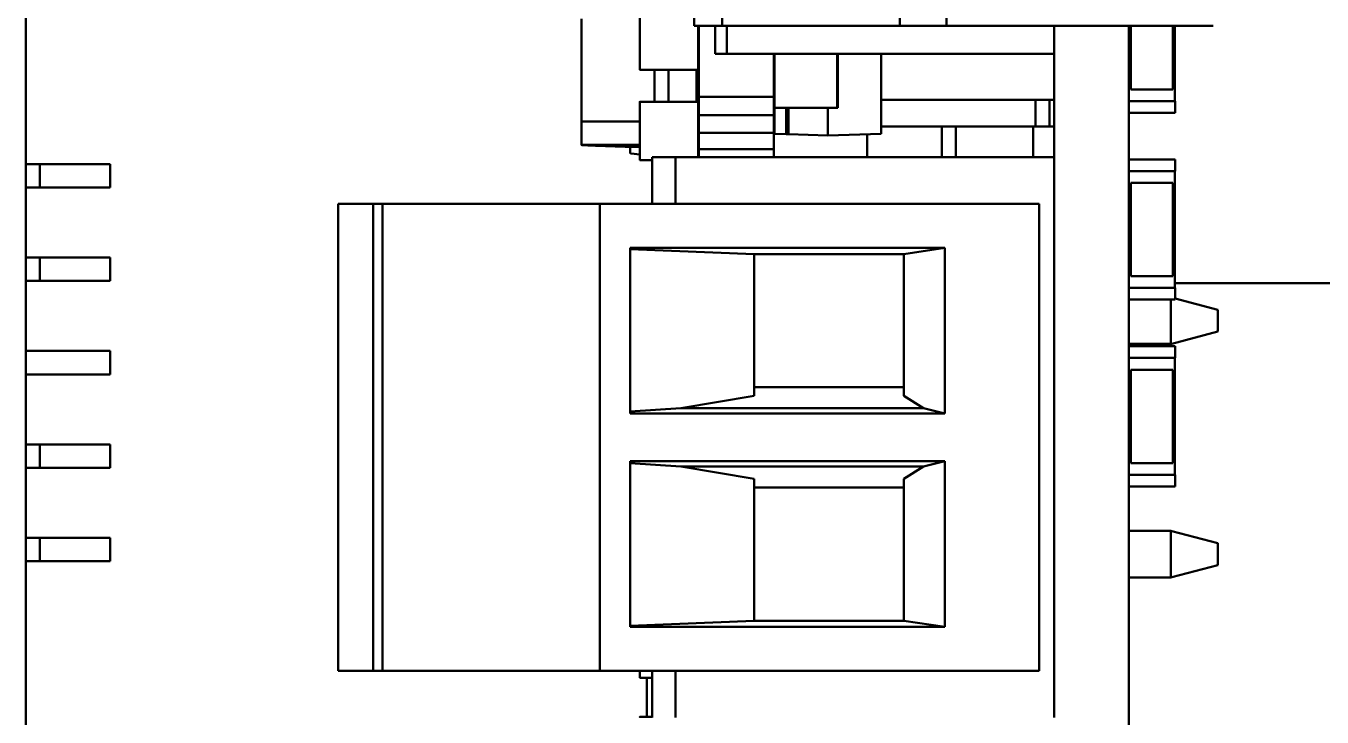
# Model space of a CAD drawing. Header units: millimetres. Extents: x 3118 to 4801, y 919 to 1849.
# Drawn here: x 3430.86 to 3458.59, y 1584.24 to 1599.04 of the extents above; entities that cross this region are included whole.
import ezdxf

# ---------------------------------------------------------------- set-up
doc = ezdxf.new("R2010")
doc.units = ezdxf.units.MM
doc.header["$LTSCALE"] = 1.8
doc.layers.add('외형선(ISO)', color=7, linetype='Continuous', lineweight=50)

msp = doc.modelspace()

# ---------------------------------------------------------------- linework, layer by layer
at = {"layer": '외형선(ISO)'}
for p, q in [((3430.86, 1640.527), (3430.86, 1561.327)), ((3445.16, 1599.037), (3445.16, 1613.237)), ((3445.76, 1599.037), (3445.76, 1613.237)), ((3449.56, 1599.037), (3449.56, 1613.237)), ((3450.56, 1613.237), (3450.56, 1599.037)), ((3442.75, 1599.188), (3442.75, 1596.988)), ((3443.995, 1599.34), (3443.995, 1598.1)), ((3445.16, 1599.037), (3445.46, 1599.037)), ((3445.245, 1598.1), (3445.245, 1599.037)), ((3445.257, 1597.517), (3445.257, 1599.037)), ((3445.46, 1599.037), (3445.76, 1599.037)), ((3445.61, 1598.437), (3445.61, 1599.037)), ((3445.76, 1599.037), (3449.56, 1599.037)), ((3445.86, 1598.437), (3445.86, 1599.037)), ((3449.56, 1599.037), (3450.06, 1599.037)), ((3450.06, 1599.037), (3450.26, 1599.037)), ((3450.26, 1599.037), (3450.56, 1599.037)), ((3450.56, 1599.037), (3456.26, 1599.037)), ((3452.86, 1599.037), (3452.86, 1598.437)), ((3454.46, 1599.037), (3454.46, 1581.727)), ((3454.5, 1599.037), (3454.5, 1598.927)), ((3454.5, 1598.427), (3454.5, 1598.927)), ((3455.4, 1599.037), (3455.4, 1598.927)), ((3455.4, 1598.427), (3455.4, 1598.927)), ((3455.44, 1597.427), (3455.44, 1599.037)), ((3445.61, 1598.437), (3445.86, 1598.437)), ((3445.86, 1598.437), (3445.96, 1598.437)), ((3445.96, 1598.437), (3452.86, 1598.437)), ((3446.86, 1597.517), (3446.86, 1598.437)), ((3446.875, 1597.286), (3446.875, 1598.437)), ((3448.221, 1597.286), (3448.221, 1598.437)), ((3448.231, 1597.286), (3448.231, 1598.437)), ((3449.161, 1598.437), (3449.161, 1596.729)), ((3452.86, 1596.227), (3452.86, 1598.437)), ((3454.5, 1598.427), (3454.5, 1597.677)), ((3455.4, 1598.427), (3455.4, 1597.677)), ((3445.24, 1598.095), (3444, 1598.095)), ((3444.307, 1597.415), (3444.307, 1598.095)), ((3444.607, 1598.095), (3444.607, 1597.415)), ((3445.207, 1597.415), (3445.207, 1598.095)), ((3445.208, 1597.415), (3445.208, 1598.095)), ((3445.24, 1597.415), (3445.24, 1598.095)), ((3446.86, 1597.517), (3445.257, 1597.517)), ((3445.257, 1597.125), (3445.257, 1597.517)), ((3446.86, 1597.125), (3446.86, 1597.517)), ((3455.4, 1597.677), (3454.5, 1597.677)), ((3443.995, 1597.41), (3443.995, 1596.17)), ((3445.24, 1597.415), (3444, 1597.415)), ((3444, 1597.415), (3444, 1597.415)), ((3444, 1597.415), (3445.24, 1597.415)), ((3445.24, 1597.415), (3445.24, 1597.415)), ((3445.245, 1596.227), (3445.245, 1597.41)), ((3446.86, 1597.457), (3446.875, 1597.457)), ((3446.875, 1596.73), (3446.875, 1597.286)), ((3447.129, 1596.721), (3447.129, 1597.286)), ((3447.173, 1596.719), (3447.173, 1597.286)), ((3447.916, 1597.286), (3447.18, 1597.286)), ((3448.018, 1597.286), (3448.018, 1596.69)), ((3448.231, 1597.286), (3448.221, 1597.286)), ((3449.161, 1597.457), (3452.86, 1597.457)), ((3452.46, 1597.457), (3452.46, 1596.887)), ((3452.76, 1596.887), (3452.76, 1597.432)), ((3455.447, 1597.427), (3454.46, 1597.427)), ((3455.447, 1597.177), (3455.447, 1597.427)), ((3442.745, 1596.984), (3442.745, 1596.983)), ((3442.745, 1596.983), (3442.745, 1596.493)), ((3443.995, 1596.988), (3442.75, 1596.988)), ((3446.86, 1597.125), (3445.257, 1597.125)), ((3445.257, 1596.748), (3445.257, 1597.125)), ((3446.86, 1596.748), (3446.86, 1597.125)), ((3454.46, 1597.177), (3455.447, 1597.177)), ((3446.86, 1596.748), (3445.257, 1596.748)), ((3445.257, 1596.401), (3445.257, 1596.748)), ((3446.86, 1596.401), (3446.86, 1596.748)), ((3446.875, 1596.73), (3447.129, 1596.721)), ((3447.129, 1596.721), (3447.148, 1596.72)), ((3447.148, 1596.72), (3447.157, 1596.72)), ((3447.157, 1596.72), (3447.173, 1596.719)), ((3447.173, 1596.719), (3448.018, 1596.69)), ((3449.161, 1596.729), (3448.018, 1596.69)), ((3448.86, 1596.719), (3448.86, 1596.227)), ((3450.46, 1596.887), (3449.161, 1596.887)), ((3450.76, 1596.887), (3450.46, 1596.887)), ((3450.46, 1596.887), (3450.46, 1596.227)), ((3450.76, 1596.887), (3451.51, 1596.887)), ((3450.76, 1596.887), (3450.76, 1596.227)), ((3452.41, 1596.887), (3451.51, 1596.887)), ((3452.41, 1596.887), (3452.86, 1596.887)), ((3452.41, 1596.887), (3452.41, 1596.227)), ((3443.995, 1596.493), (3442.75, 1596.493)), ((3443.792, 1596.493), (3443.792, 1596.493)), ((3443.792, 1596.322), (3443.792, 1596.45)), ((3446.86, 1596.401), (3445.257, 1596.401)), ((3445.257, 1596.227), (3445.257, 1596.401)), ((3446.86, 1596.227), (3446.86, 1596.401)), ((3443.995, 1596.286), (3443.81, 1596.302)), ((3444, 1596.165), (3444.26, 1596.165)), ((3444.26, 1596.227), (3444.26, 1595.227)), ((3444.26, 1596.227), (3444.76, 1596.227)), ((3444.76, 1595.227), (3444.76, 1596.227)), ((3452.86, 1596.227), (3444.76, 1596.227)), ((3452.86, 1584.227), (3452.86, 1596.227)), ((3455.447, 1596.177), (3454.46, 1596.177)), ((3455.447, 1595.927), (3455.447, 1596.177)), ((3430.86, 1596.077), (3431.16, 1596.077)), ((3431.16, 1596.077), (3432.66, 1596.077)), ((3431.16, 1595.577), (3431.16, 1596.077)), ((3432.66, 1595.577), (3432.66, 1596.077)), ((3454.46, 1595.927), (3455.447, 1595.927)), ((3455.44, 1593.427), (3455.44, 1595.927)), ((3430.86, 1595.577), (3431.16, 1595.577)), ((3431.16, 1595.577), (3432.66, 1595.577)), ((3455.4, 1595.677), (3454.5, 1595.677)), ((3454.5, 1595.677), (3454.5, 1594.927)), ((3455.4, 1595.677), (3455.4, 1594.927)), ((3437.541, 1585.227), (3437.541, 1595.227)), ((3437.541, 1595.227), (3437.732, 1595.227)), ((3438.291, 1595.227), (3437.732, 1595.227)), ((3438.291, 1585.227), (3438.291, 1595.227)), ((3438.291, 1595.227), (3438.488, 1595.227)), ((3438.488, 1595.227), (3443.141, 1595.227)), ((3438.488, 1595.227), (3438.488, 1585.227)), ((3443.141, 1595.227), (3443.141, 1585.227)), ((3443.141, 1595.227), (3443.341, 1595.227)), ((3443.341, 1595.227), (3452.541, 1595.227)), ((3452.541, 1585.227), (3452.541, 1595.227)), ((3454.5, 1594.427), (3454.5, 1594.927)), ((3455.4, 1594.427), (3455.4, 1594.927)), ((3454.5, 1594.427), (3454.5, 1593.677)), ((3455.4, 1594.427), (3455.4, 1593.677)), ((3443.791, 1594.286), (3443.791, 1590.74)), ((3450.524, 1594.286), (3443.791, 1594.286)), ((3446.441, 1594.152), (3443.791, 1594.26)), ((3446.441, 1594.152), (3449.641, 1594.152)), ((3446.441, 1594.152), (3446.441, 1591.117)), ((3450.524, 1594.286), (3449.641, 1594.152)), ((3449.641, 1594.152), (3449.641, 1591.117)), ((3450.524, 1590.74), (3450.524, 1594.286)), ((3430.86, 1594.077), (3431.16, 1594.077)), ((3431.16, 1594.077), (3432.66, 1594.077)), ((3431.16, 1593.577), (3431.16, 1594.077)), ((3432.66, 1593.577), (3432.66, 1594.077)), ((3455.4, 1593.677), (3454.5, 1593.677)), ((3430.86, 1593.577), (3431.16, 1593.577)), ((3431.16, 1593.577), (3432.66, 1593.577)), ((3455.447, 1593.427), (3454.46, 1593.427)), ((3455.44, 1593.527), (3461.141, 1593.527)), ((3455.447, 1593.177), (3455.447, 1593.427)), ((3454.46, 1593.177), (3455.447, 1593.177)), ((3455.36, 1592.727), (3455.36, 1593.177)), ((3456.36, 1592.959), (3455.447, 1593.204)), ((3456.36, 1592.959), (3456.36, 1592.727)), ((3455.36, 1592.237), (3455.36, 1592.727)), ((3455.378, 1592.232), (3456.36, 1592.495)), ((3456.36, 1592.727), (3456.36, 1592.495)), ((3454.46, 1592.227), (3455.36, 1592.227)), ((3455.36, 1592.227), (3455.36, 1592.237)), ((3455.36, 1592.227), (3455.378, 1592.232)), ((3432.66, 1592.077), (3430.86, 1592.077)), ((3432.66, 1592.077), (3432.66, 1591.577)), ((3455.447, 1592.177), (3454.46, 1592.177)), ((3455.447, 1591.927), (3455.447, 1592.177)), ((3454.46, 1591.927), (3455.447, 1591.927)), ((3455.4, 1591.677), (3454.5, 1591.677)), ((3454.5, 1591.677), (3454.5, 1590.927)), ((3455.4, 1591.677), (3455.4, 1590.927)), ((3455.44, 1589.427), (3455.44, 1591.927)), ((3432.66, 1591.577), (3430.86, 1591.577)), ((3446.441, 1591.117), (3444.876, 1590.852)), ((3446.441, 1591.302), (3449.641, 1591.302)), ((3450.063, 1590.852), (3449.641, 1591.117)), ((3444.876, 1590.852), (3443.791, 1590.781)), ((3444.876, 1590.852), (3450.063, 1590.852)), ((3450.524, 1590.74), (3450.063, 1590.852)), ((3454.5, 1590.427), (3454.5, 1590.927)), ((3455.4, 1590.427), (3455.4, 1590.927)), ((3450.524, 1590.74), (3443.791, 1590.74)), ((3454.5, 1590.427), (3454.5, 1589.677)), ((3455.4, 1590.427), (3455.4, 1589.677)), ((3430.86, 1590.077), (3431.16, 1590.077)), ((3431.16, 1590.077), (3432.66, 1590.077)), ((3431.16, 1589.577), (3431.16, 1590.077)), ((3432.66, 1589.577), (3432.66, 1590.077)), ((3443.791, 1586.168), (3443.791, 1589.715)), ((3450.524, 1589.715), (3443.791, 1589.715)), ((3450.524, 1589.715), (3450.063, 1589.602)), ((3450.524, 1586.168), (3450.524, 1589.715)), ((3430.86, 1589.577), (3431.16, 1589.577)), ((3431.16, 1589.577), (3432.66, 1589.577)), ((3444.876, 1589.602), (3443.791, 1589.673)), ((3446.441, 1589.338), (3444.876, 1589.602)), ((3444.876, 1589.602), (3450.063, 1589.602)), ((3450.063, 1589.602), (3449.641, 1589.338)), ((3455.4, 1589.677), (3454.5, 1589.677)), ((3446.441, 1589.338), (3446.441, 1586.302)), ((3449.641, 1589.338), (3449.641, 1586.302)), ((3455.447, 1589.427), (3454.46, 1589.427)), ((3454.46, 1589.177), (3455.447, 1589.177)), ((3455.447, 1589.177), (3455.447, 1589.427)), ((3449.641, 1589.152), (3446.441, 1589.152)), ((3430.86, 1588.077), (3431.16, 1588.077)), ((3431.16, 1588.077), (3432.66, 1588.077)), ((3431.16, 1587.577), (3431.16, 1588.077)), ((3432.66, 1587.577), (3432.66, 1588.077)), ((3454.46, 1588.227), (3455.36, 1588.227)), ((3455.378, 1588.222), (3455.36, 1588.227)), ((3455.36, 1588.217), (3455.36, 1588.227)), ((3455.36, 1587.727), (3455.36, 1588.217)), ((3456.36, 1587.959), (3455.378, 1588.222)), ((3456.36, 1587.959), (3456.36, 1587.727)), ((3430.86, 1587.577), (3431.16, 1587.577)), ((3431.16, 1587.577), (3432.66, 1587.577)), ((3455.36, 1587.237), (3455.36, 1587.727)), ((3456.36, 1587.495), (3455.378, 1587.232)), ((3456.36, 1587.727), (3456.36, 1587.495)), ((3454.46, 1587.227), (3455.36, 1587.227)), ((3455.36, 1587.227), (3455.36, 1587.237)), ((3455.378, 1587.232), (3455.36, 1587.227)), ((3443.791, 1586.194), (3446.441, 1586.302)), ((3450.524, 1586.168), (3443.791, 1586.168)), ((3449.641, 1586.302), (3446.441, 1586.302)), ((3449.641, 1586.302), (3450.524, 1586.168)), ((3437.541, 1585.227), (3437.732, 1585.227)), ((3438.291, 1585.227), (3437.732, 1585.227)), ((3438.291, 1585.227), (3438.488, 1585.227)), ((3438.488, 1585.227), (3443.141, 1585.227)), ((3443.141, 1585.227), (3443.341, 1585.227)), ((3443.341, 1585.227), (3452.541, 1585.227)), ((3443.995, 1585.227), (3443.995, 1585.086)), ((3444, 1585.081), (3444.26, 1585.081)), ((3444.145, 1584.244), (3444.145, 1585.081)), ((3444.26, 1585.227), (3444.26, 1584.227)), ((3444.76, 1584.227), (3444.76, 1585.227)), ((3444.26, 1584.244), (3444, 1584.244)), ((3444, 1584.244), (3444, 1584.244)), ((3444, 1584.244), (3444.26, 1584.244))]:
    msp.add_line(p, q, dxfattribs=at)
for centre, radius, start, end in [((3452.71, 1597.432), 0.05, 0, 30), ((3442.75, 1596.984), 0.005, 90, 180), ((3445.24, 1596.984), 0.005, 0, 3.8273), ((3443.812, 1596.322), 0.02, 180, 265), ((3444, 1596.17), 0.005, 180, 270.0199), ((3444, 1585.086), 0.005, 180, 270.0199)]:
    msp.add_arc(centre, radius, start, end, dxfattribs=at)
for centre, major_axis, ratio, start_param, end_param in [((3447.18, 1597.286), (-0.305, 0), 0.00019, 0, 1.570796), ((3447.916, 1597.286), (0.305, 0), 0.00019, 4.712389, 6.283185), ((4671.94, 2827.267), (-1229.191, -1230.779), 0.000134, 0.000148, 0.000578)]:
    msp.add_ellipse(centre, major_axis=major_axis, ratio=ratio, start_param=start_param, end_param=end_param, dxfattribs=at)
for points, knots in [([(3443.995, 1598.1), (3443.995, 1598.1), (3443.995, 1598.1), (3443.995, 1598.1), (3443.995, 1598.098), (3443.997, 1598.095), (3444, 1598.095)], [-0.0000046349, -0.0000046349, -0.0000046349, -0.0000046349, 0.0000103556, 0.0000103556, 0.0000103556, 0.0009547571, 0.0009547571, 0.0009547571, 0.0009547571]), ([(3445.24, 1598.095), (3445.241, 1598.095), (3445.243, 1598.096), (3445.243, 1598.097), (3445.244, 1598.098), (3445.244, 1598.098), (3445.244, 1598.099), (3445.244, 1598.099), (3445.245, 1598.099), (3445.245, 1598.1), (3445.245, 1598.1), (3445.245, 1598.1), (3445.245, 1598.1), (3445.245, 1598.1), (3445.245, 1598.1), (3445.245, 1598.1), (3445.245, 1598.1), (3445.245, 1598.1), (3445.245, 1598.1), (3445.245, 1598.1), (3445.245, 1598.1), (3445.245, 1598.1)], [0.000000157, 0.000000157, 0.000000157, 0.000000157, 0.0004739493, 0.0004739493, 0.0004739493, 0.0007108454, 0.0007108454, 0.0007108454, 0.0008292935, 0.0008292935, 0.0008292935, 0.0008885175, 0.0008885175, 0.0008885175, 0.0009181295, 0.0009181295, 0.0009181295, 0.0009329355, 0.0009329355, 0.0009329355, 0.0009477415, 0.0009477415, 0.0009477415, 0.0009477415]), ([(3444, 1597.415), (3443.998, 1597.415), (3443.997, 1597.414), (3443.996, 1597.413), (3443.995, 1597.413), (3443.995, 1597.412), (3443.995, 1597.412), (3443.995, 1597.411), (3443.995, 1597.411), (3443.995, 1597.411), (3443.995, 1597.411), (3443.995, 1597.411), (3443.995, 1597.41), (3443.995, 1597.41), (3443.995, 1597.41), (3443.995, 1597.41), (3443.995, 1597.41), (3443.995, 1597.41), (3443.995, 1597.41), (3443.995, 1597.41), (3443.995, 1597.41), (3443.995, 1597.41)], [0.0000000028, 0.0000000028, 0.0000000028, 0.0000000028, 0.0004738719, 0.0004738719, 0.0004738719, 0.0007108064, 0.0007108064, 0.0007108064, 0.0008292737, 0.0008292737, 0.0008292737, 0.0008885073, 0.0008885073, 0.0008885073, 0.0009181242, 0.0009181242, 0.0009181242, 0.0009329326, 0.0009329326, 0.0009329326, 0.000947741, 0.000947741, 0.000947741, 0.000947741]), ([(3445.245, 1597.41), (3445.245, 1597.41), (3445.245, 1597.41), (3445.245, 1597.41), (3445.245, 1597.412), (3445.243, 1597.415), (3445.24, 1597.415)], [-0.0000046349, -0.0000046349, -0.0000046349, -0.0000046349, 0.0000103531, 0.0000103531, 0.0000103531, 0.0009545967, 0.0009545967, 0.0009545967, 0.0009545967]), ([(3443.995, 1596.449), (3443.714, 1596.449), (3443.433, 1596.455), (3443.084, 1596.47), (3443.016, 1596.473), (3442.91, 1596.479), (3442.872, 1596.481), (3442.828, 1596.483), (3442.82, 1596.484), (3442.805, 1596.485), (3442.798, 1596.485), (3442.787, 1596.486), (3442.782, 1596.486), (3442.771, 1596.487), (3442.767, 1596.487), (3442.744, 1596.489), (3442.751, 1596.488), (3442.749, 1596.488)], [0.1657642, 0.1657642, 0.1657642, 0.1657642, 0.2500293, 0.2500293, 0.2705192, 0.2705192, 0.2817853, 0.2817853, 0.284269, 0.284269, 0.286774, 0.286774, 0.2892861, 0.2892861, 0.2942431, 0.2942431, 0.3315237, 0.3315237, 0.3315237, 0.3315237]), ([(3444, 1584.244), (3443.998, 1584.244), (3443.997, 1584.243), (3443.996, 1584.242), (3443.995, 1584.241), (3443.995, 1584.241), (3443.995, 1584.24), (3443.995, 1584.24), (3443.995, 1584.24), (3443.995, 1584.24), (3443.995, 1584.239), (3443.995, 1584.239), (3443.995, 1584.239), (3443.995, 1584.239), (3443.995, 1584.239), (3443.995, 1584.239), (3443.995, 1584.239), (3443.995, 1584.239), (3443.995, 1584.239), (3443.995, 1584.239), (3443.995, 1584.239), (3443.995, 1584.239)], [0.0000000028, 0.0000000028, 0.0000000028, 0.0000000028, 0.0004738719, 0.0004738719, 0.0004738719, 0.0007108064, 0.0007108064, 0.0007108064, 0.0008292737, 0.0008292737, 0.0008292737, 0.0008885073, 0.0008885073, 0.0008885073, 0.0009181242, 0.0009181242, 0.0009181242, 0.0009329326, 0.0009329326, 0.0009329326, 0.000947741, 0.000947741, 0.000947741, 0.000947741])]:
    msp.add_open_spline(points, degree=3, knots=knots, dxfattribs=at)
msp.add_open_spline([(3442.75, 1596.488), (3442.747, 1596.488), (3442.745, 1596.491), (3442.745, 1596.493)], degree=3, dxfattribs=at)

doc.saveas('drawing.dxf')
